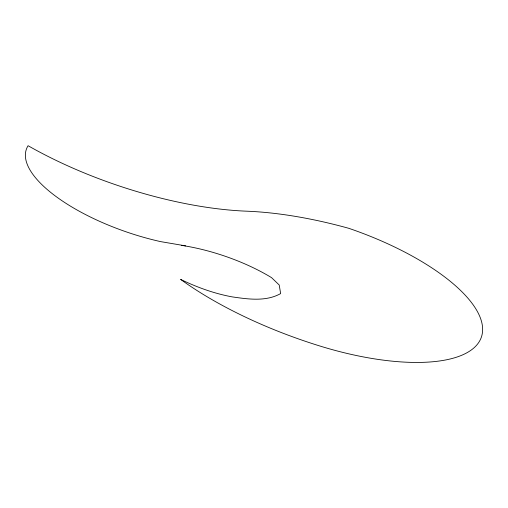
<?xml version="1.0" encoding="UTF-8"?>
<svg xmlns="http://www.w3.org/2000/svg" width="508" height="508" viewBox="0 0 508 508"><rect width="100%" height="100%" fill="white"/><g stroke="black" fill="none" stroke-linecap="round" stroke-linejoin="round"><path stroke-width="0.76" d="M181.331 245.345A101.206 37.916 18.7 0 1 271.577 277.66L279.222 285.007L280.638 293.592C265.906 301.841 248.069 299.174 232.112 296.869C214.198 293.548 197.002 287.312 180.626 279.4A216.649 81.159 18.7 0 0 319.875 346.005A161.373 60.452 18.7 0 0 481.952 335.159A161.373 60.452 18.7 0 0 348.812 228.321A216.262 81.013 18.7 0 0 246.71 211.188A211.188 79.115 18.7 0 1 28.086 145.713A122.809 46.006 18.7 0 0 33.147 174.72A122.879 46.031 18.7 0 0 160.617 241.618L185.623 245.878"/></g></svg>
